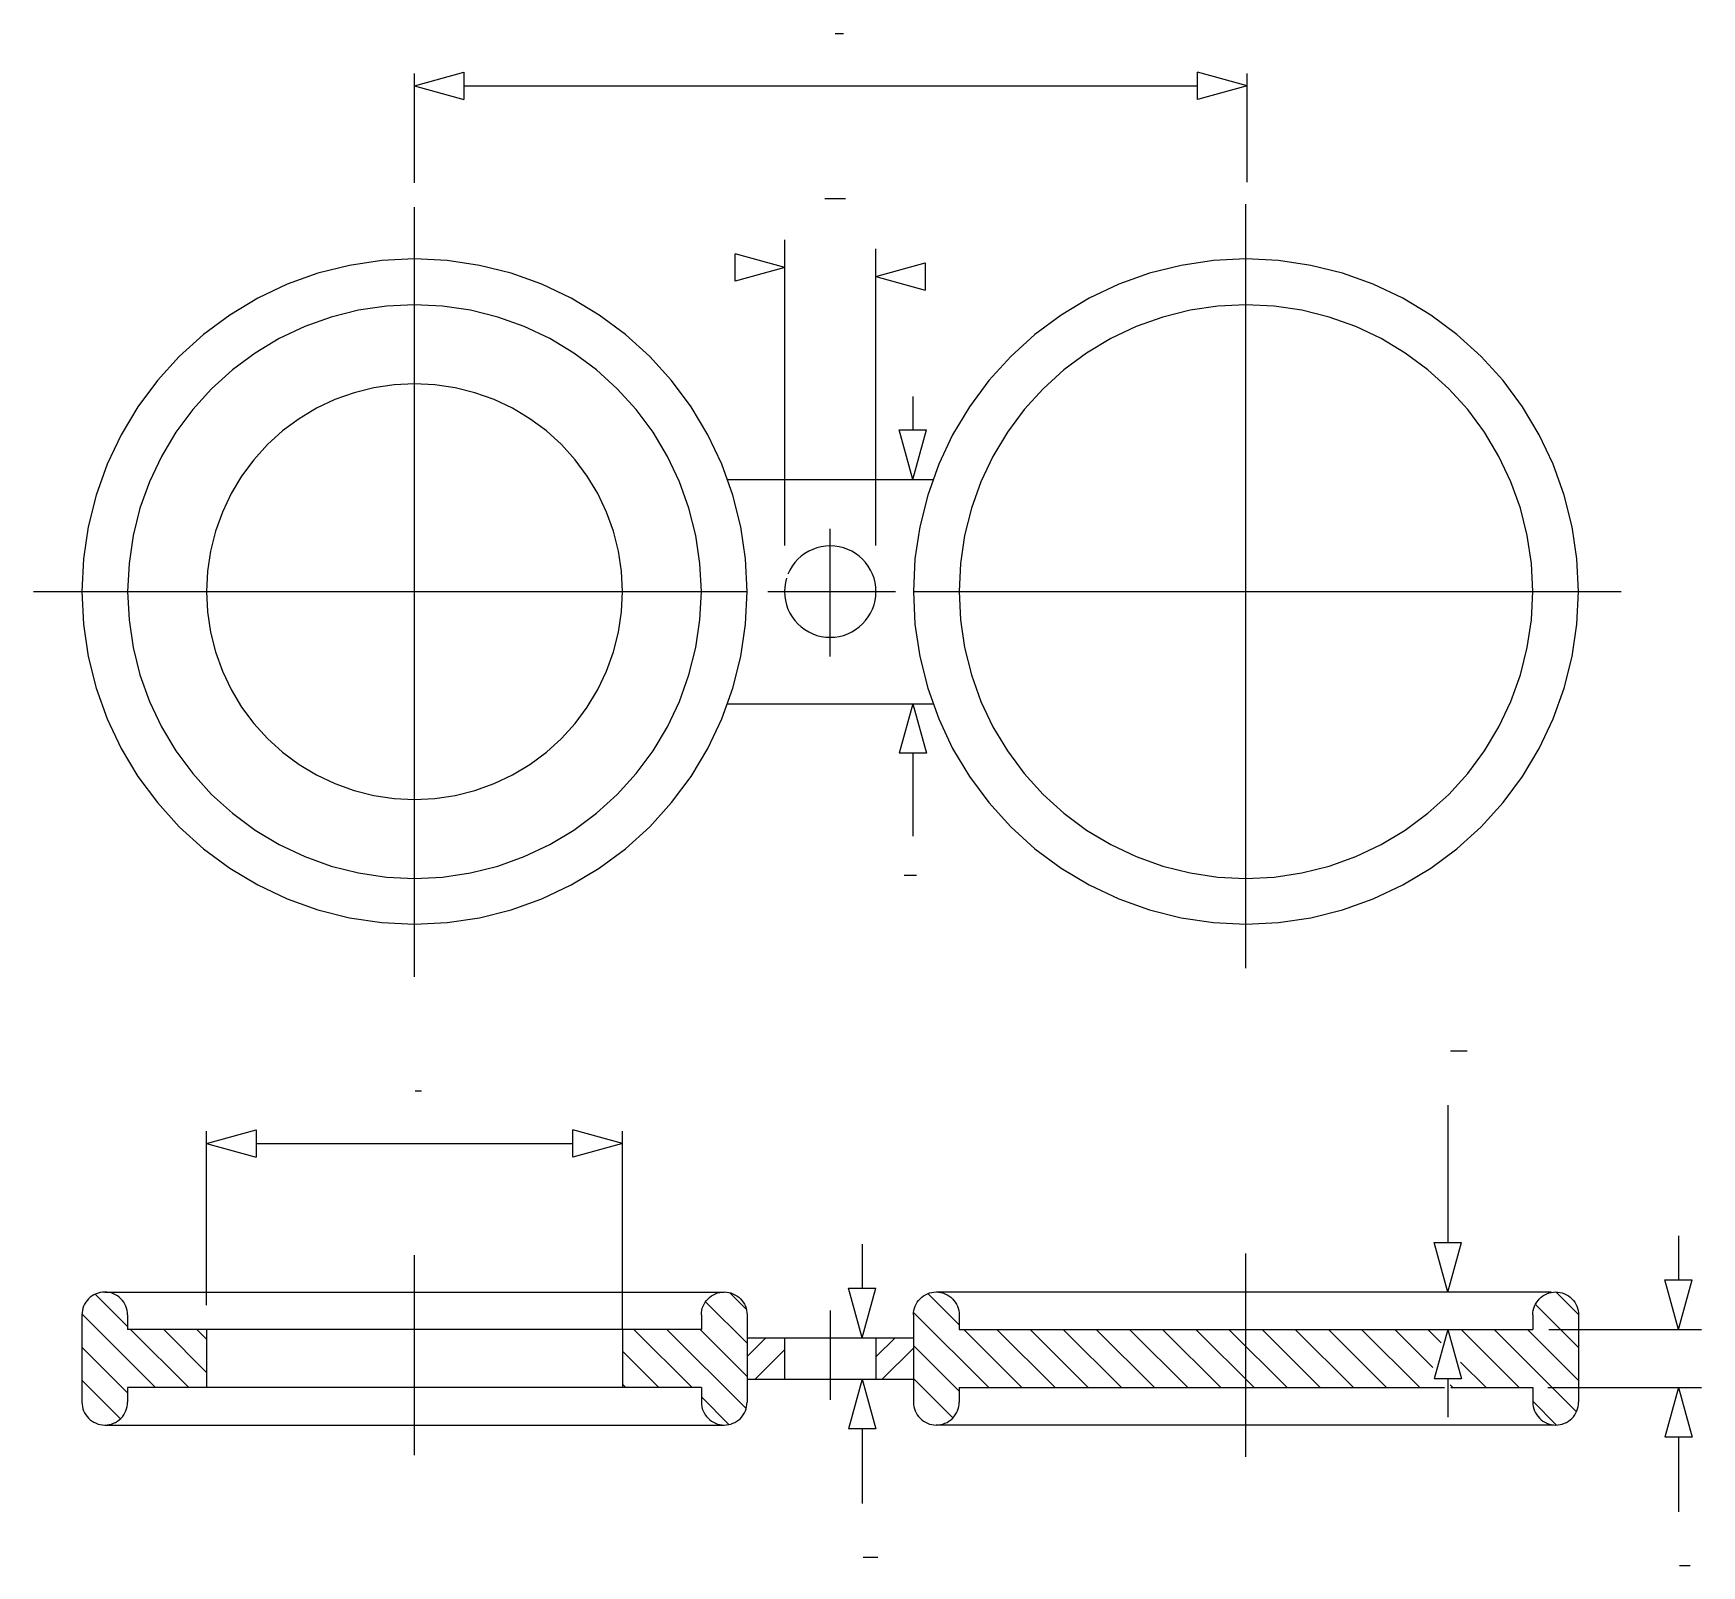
# Model space of a CAD drawing. Extents: x 479 to 1279, y 255 to 990.
import ezdxf

# ---------------------------------------------------------------- set-up
doc = ezdxf.new("R2010")
doc.units = 0
doc.header["$MEASUREMENT"] = 0
doc.layers.add('1', color=7, linetype='CONTINUOUS')
doc.layers.add('4', color=7, linetype='CONTINUOUS')

msp = doc.modelspace()

# ---------------------------------------------------------------- linework, layer by layer
at = {"layer": '1', "color": 4, "linetype": 'Continuous'}
for p, q in [((523.82, 369.84), (508.27, 385.39)), ((820.76, 378.04), (812.72, 386.08)), ((922.82, 370.65), (907.84, 385.64)), ((1220.07, 375.68), (1209.36, 386.4)), ((821.08, 361.82), (801.14, 381.75)), ((937.05, 340.51), (900.94, 376.62)), ((1220.08, 359.77), (1199.37, 380.48)), ((537.24, 340.51), (501.89, 375.86)), ((553.15, 340.51), (525.22, 368.44)), ((561.73, 347.85), (541.13, 368.44)), ((561.73, 363.76), (557.04, 368.44)), ((794.65, 340.51), (766.72, 368.44)), ((820.63, 330.44), (782.63, 368.44)), ((821.08, 345.91), (798.54, 368.44)), ((952.96, 340.51), (925.03, 368.44)), ((968.87, 340.51), (940.94, 368.44)), ((984.78, 340.51), (956.85, 368.44)), ((1000.69, 340.51), (972.76, 368.44)), ((1016.6, 340.51), (988.67, 368.44)), ((1032.51, 340.51), (1004.58, 368.44)), ((1048.42, 340.51), (1020.49, 368.44)), ((1064.33, 340.51), (1036.4, 368.44)), ((1080.24, 340.51), (1052.31, 368.44)), ((1096.15, 340.51), (1068.22, 368.44)), ((1112.05, 340.51), (1084.13, 368.44)), ((1127.96, 340.51), (1100.04, 368.44)), ((1143.87, 340.51), (1115.95, 368.44)), ((1150.08, 350.22), (1131.86, 368.44)), ((1154.18, 362.03), (1147.77, 368.44)), ((1191.6, 340.51), (1163.68, 368.44)), ((1219.08, 328.95), (1179.59, 368.44)), ((1220.08, 343.86), (1195.5, 368.44)), ((821.08, 355.5), (830.04, 364.46)), ((882.92, 355.3), (892.08, 364.46)), ((922.82, 338.83), (900.88, 360.77)), ((523.82, 338.02), (501.88, 359.97)), ((778.74, 340.51), (761.23, 358.03)), ((824.92, 344.51), (839.03, 358.62)), ((885.97, 344.51), (900.88, 359.41)), ((1175.69, 340.51), (1163.43, 352.78)), ((919.79, 325.96), (900.88, 344.86)), ((520.38, 325.55), (501.88, 344.06)), ((762.83, 340.51), (761.23, 342.12)), ((1159.78, 340.51), (1158.52, 341.78)), ((812.37, 322.8), (799.13, 336.03)), ((1209.55, 322.57), (1198.13, 333.99))]:
    msp.add_line(p, q, dxfattribs=at)
at = {"layer": '4', "color": 5, "linetype": 'Continuous'}
for p, q in [((863.39, 990.38), (867.39, 990.38)), ((858.32, 911.19), (868.32, 911.19)), ((896.41, 586.5), (902.41, 586.5)), ((661.84, 482.89), (664.84, 482.89)), ((876.8, 259.09), (883.8, 259.09)), ((1268.59, 255.09), (1273.59, 255.09))]:
    msp.add_line(p, q, dxfattribs=at)
at = {"layer": '4', "color": 3, "linetype": 'Continuous'}
for p, q in [((661.48, 965.14), (685.19, 971.7)), ((661.48, 918.61), (661.48, 971.06)), ((685.19, 971.7), (685.19, 958.58)), ((685.19, 971.7), (685.19, 958.58)), ((1037.26, 958.58), (1037.26, 971.7)), ((1060.98, 965.14), (1037.26, 971.7)), ((1037.26, 958.58), (1037.26, 971.7)), ((1060.98, 918.91), (1060.98, 971.06)), ((661.48, 965.14), (685.19, 958.58)), ((685.19, 965.14), (1037.26, 965.14)), ((1060.98, 965.14), (1037.26, 958.58)), ((839.14, 744.66), (839.14, 891.27)), ((815.42, 871.42), (815.42, 884.53)), ((839.14, 877.97), (815.42, 884.53)), ((815.42, 871.42), (815.42, 884.53)), ((882.82, 744.66), (882.82, 886.97)), ((839.14, 877.97), (815.42, 871.42)), ((882.82, 873.67), (906.53, 880.23)), ((882.82, 873.67), (906.53, 867.11)), ((906.53, 880.23), (906.53, 867.11)), ((906.53, 880.23), (906.53, 867.11)), ((900.57, 816.18), (900.57, 800.09)), ((900.57, 776.37), (894.01, 800.09)), ((894.01, 800.09), (907.13, 800.09)), ((900.57, 776.37), (907.13, 800.09)), ((900.57, 668.65), (894.01, 644.93)), ((900.57, 668.65), (907.13, 644.93)), ((907.13, 644.93), (894.01, 644.93)), ((907.13, 644.93), (894.01, 644.93)), ((900.57, 644.93), (900.57, 605.12)), ((1157.37, 476.08), (1157.37, 410.11)), ((561.73, 457.66), (585.44, 464.21)), ((561.73, 380.05), (561.73, 463.57)), ((561.73, 457.66), (585.44, 451.1)), ((585.44, 464.21), (585.44, 451.1)), ((585.44, 464.21), (585.44, 451.1)), ((585.44, 457.66), (737.51, 457.66)), ((737.51, 451.1), (737.51, 464.21)), ((761.23, 457.66), (737.51, 464.21)), ((737.51, 451.1), (737.51, 464.21)), ((761.23, 457.66), (737.51, 451.1)), ((761.23, 368.44), (761.23, 463.57)), ((876.23, 409.4), (876.23, 388.17)), ((1157.37, 386.4), (1150.82, 410.11)), ((1150.82, 410.11), (1163.93, 410.11)), ((1157.37, 386.4), (1163.93, 410.11)), ((1268.02, 413.39), (1268.02, 392.16)), ((876.23, 364.46), (869.68, 388.17)), ((869.68, 388.17), (882.79, 388.17)), ((876.23, 364.46), (882.79, 388.17)), ((1268.02, 368.44), (1261.46, 392.16)), ((1261.46, 392.16), (1274.58, 392.16)), ((1268.02, 368.44), (1274.58, 392.16)), ((1157.37, 368.44), (1150.82, 344.73)), ((1157.37, 368.44), (1163.93, 344.73)), ((1205.75, 368.44), (1279.14, 368.44)), ((876.23, 344.51), (869.68, 320.8)), ((876.23, 344.51), (882.79, 320.8)), ((1163.93, 344.73), (1150.82, 344.73)), ((1163.93, 344.73), (1150.82, 344.73)), ((1157.37, 344.73), (1157.37, 326.27)), ((1205.36, 340.51), (1279.14, 340.51)), ((1268.02, 340.51), (1261.46, 316.8)), ((1268.02, 340.51), (1274.58, 316.8)), ((882.79, 320.8), (869.68, 320.8)), ((882.79, 320.8), (869.68, 320.8)), ((876.23, 320.8), (876.23, 284.83)), ((1274.58, 316.8), (1261.46, 316.8)), ((1274.58, 316.8), (1261.46, 316.8)), ((1268.02, 316.8), (1268.02, 280.83))]:
    msp.add_line(p, q, dxfattribs=at)
at = {"layer": '4', "color": 4, "linetype": 'Continuous'}
for p, q in [((661.48, 537.7), (661.48, 907)), ((1060.48, 541.85), (1060.48, 908.45)), ((860.98, 691.39), (860.98, 752.66)), ((478.58, 722.51), (821.08, 722.51)), ((830.98, 722.51), (892.31, 722.51)), ((900.88, 722.51), (1240.55, 722.51)), ((661.48, 308.05), (661.48, 404.09)), ((1060.48, 307.27), (1060.48, 404.87)), ((860.98, 377.54), (860.98, 334.6))]:
    msp.add_line(p, q, dxfattribs=at)
at = {"layer": '4', "color": 7, "linetype": 'Continuous'}
for p, q in [((645.83, 881.34), (630.34, 879.04)), ((661.48, 882.11), (645.83, 881.34)), ((677.12, 881.34), (661.48, 882.11)), ((692.61, 879.04), (677.12, 881.34)), ((1044.83, 881.34), (1029.34, 879.04)), ((1060.48, 882.11), (1044.83, 881.34)), ((1076.12, 881.34), (1060.48, 882.11)), ((1091.61, 879.04), (1076.12, 881.34)), ((615.15, 875.23), (600.4, 869.96)), ((630.34, 879.04), (615.15, 875.23)), ((707.81, 875.23), (692.61, 879.04)), ((722.55, 869.96), (707.81, 875.23)), ((1014.15, 875.23), (999.4, 869.96)), ((1029.34, 879.04), (1014.15, 875.23)), ((1106.81, 875.23), (1091.61, 879.04)), ((1121.55, 869.96), (1106.81, 875.23)), ((600.4, 869.96), (586.24, 863.26)), ((736.71, 863.26), (722.55, 869.96)), ((999.4, 869.96), (985.24, 863.26)), ((1135.71, 863.26), (1121.55, 869.96)), ((586.24, 863.26), (572.81, 855.21)), ((634.62, 857.51), (621.52, 854.23)), ((647.98, 859.5), (634.62, 857.51)), ((661.48, 860.16), (647.98, 859.5)), ((674.97, 859.5), (661.48, 860.16)), ((688.33, 857.51), (674.97, 859.5)), ((701.44, 854.23), (688.33, 857.51)), ((750.15, 855.21), (736.71, 863.26)), ((985.24, 863.26), (971.81, 855.21)), ((1033.62, 857.52), (1020.52, 854.23)), ((1046.98, 859.5), (1033.62, 857.52)), ((1060.48, 860.16), (1046.98, 859.5)), ((1073.97, 859.5), (1060.48, 860.16)), ((1087.33, 857.52), (1073.97, 859.5)), ((1100.44, 854.23), (1087.33, 857.52)), ((1149.15, 855.21), (1135.71, 863.26)), ((572.81, 855.21), (560.23, 845.88)), ((608.8, 849.68), (596.59, 843.91)), ((621.52, 854.23), (608.8, 849.68)), ((714.15, 849.68), (701.44, 854.23)), ((726.37, 843.91), (714.15, 849.68)), ((762.73, 845.88), (750.15, 855.21)), ((971.81, 855.21), (959.23, 845.88)), ((1007.8, 849.68), (995.59, 843.91)), ((1020.52, 854.23), (1007.8, 849.68)), ((1113.15, 849.68), (1100.44, 854.23)), ((1125.37, 843.91), (1113.15, 849.68)), ((1161.73, 845.88), (1149.15, 855.21)), ((560.23, 845.88), (548.62, 835.36)), ((596.59, 843.91), (585, 836.96)), ((737.95, 836.96), (726.37, 843.91)), ((774.33, 835.36), (762.73, 845.88)), ((959.23, 845.88), (947.62, 835.36)), ((995.59, 843.91), (984, 836.96)), ((1136.95, 836.96), (1125.37, 843.91)), ((1173.33, 835.36), (1161.73, 845.88)), ((548.62, 835.36), (538.1, 823.75)), ((585, 836.96), (574.15, 828.91)), ((748.8, 828.91), (737.95, 836.96)), ((784.85, 823.75), (774.33, 835.36)), ((947.62, 835.36), (937.1, 823.75)), ((984, 836.96), (973.15, 828.92)), ((1147.8, 828.92), (1136.95, 836.96)), ((1183.85, 823.75), (1173.33, 835.36)), ((574.15, 828.91), (564.14, 819.84)), ((758.81, 819.84), (748.8, 828.91)), ((973.15, 828.92), (963.14, 819.84)), ((1157.81, 819.84), (1147.8, 828.92)), ((538.1, 823.75), (528.77, 811.17)), ((564.14, 819.84), (555.07, 809.83)), ((632.52, 817.96), (623.3, 814.66)), ((642.02, 820.34), (632.52, 817.96)), ((651.7, 821.77), (642.02, 820.34)), ((661.48, 822.25), (651.7, 821.77)), ((671.25, 821.77), (661.48, 822.25)), ((680.94, 820.34), (671.25, 821.77)), ((690.43, 817.96), (680.94, 820.34)), ((699.65, 814.66), (690.43, 817.96)), ((767.88, 809.83), (758.81, 819.84)), ((794.18, 811.17), (784.85, 823.75)), ((937.1, 823.75), (927.77, 811.17)), ((963.14, 819.84), (954.07, 809.83)), ((1166.89, 809.83), (1157.81, 819.84)), ((1193.18, 811.17), (1183.85, 823.75)), ((528.77, 811.17), (520.72, 797.74)), ((555.07, 809.83), (547.02, 798.98)), ((614.45, 810.48), (606.06, 805.44)), ((623.3, 814.66), (614.45, 810.48)), ((708.5, 810.48), (699.65, 814.66)), ((716.89, 805.44), (708.5, 810.48)), ((775.93, 798.98), (767.88, 809.83)), ((802.23, 797.74), (794.18, 811.17)), ((927.77, 811.17), (919.72, 797.74)), ((954.07, 809.83), (946.02, 798.98)), ((1174.93, 798.98), (1166.89, 809.83)), ((1201.23, 797.74), (1193.18, 811.17)), ((606.06, 805.44), (598.2, 799.61)), ((724.76, 799.61), (716.89, 805.44)), ((520.72, 797.74), (514.03, 783.58)), ((547.02, 798.98), (540.08, 787.4)), ((590.94, 793.04), (584.37, 785.79)), ((598.2, 799.61), (590.94, 793.04)), ((732.01, 793.04), (724.76, 799.61)), ((738.58, 785.79), (732.01, 793.04)), ((782.88, 787.4), (775.93, 798.98)), ((808.93, 783.58), (802.23, 797.74)), ((919.72, 797.74), (913.03, 783.58)), ((946.02, 798.98), (939.07, 787.4)), ((1181.88, 787.4), (1174.93, 798.98)), ((1207.93, 783.58), (1201.23, 797.74)), ((540.08, 787.4), (534.3, 775.18)), ((584.37, 785.79), (578.54, 777.92)), ((744.41, 777.92), (738.58, 785.79)), ((788.65, 775.18), (782.88, 787.4)), ((939.07, 787.4), (933.3, 775.18)), ((1187.65, 775.18), (1181.88, 787.4)), ((514.03, 783.58), (508.75, 768.84)), ((578.54, 777.92), (573.51, 769.53)), ((749.45, 769.53), (744.41, 777.92)), ((814.2, 768.84), (808.93, 783.58)), ((913.03, 783.58), (907.75, 768.84)), ((1213.2, 768.84), (1207.93, 783.58)), ((508.75, 768.84), (504.94, 753.64)), ((534.3, 775.18), (529.75, 762.46)), ((573.51, 769.53), (569.32, 760.68)), ((753.63, 760.68), (749.45, 769.53)), ((793.2, 762.46), (788.65, 775.18)), ((811.71, 776.37), (910.24, 776.37)), ((818.01, 753.64), (814.2, 768.84)), ((907.75, 768.84), (903.94, 753.64)), ((933.3, 775.18), (928.75, 762.47)), ((1192.2, 762.47), (1187.65, 775.18)), ((1217.01, 753.64), (1213.2, 768.84)), ((529.75, 762.46), (526.47, 749.36)), ((569.32, 760.68), (566.02, 751.46)), ((756.93, 751.46), (753.63, 760.68)), ((796.49, 749.36), (793.2, 762.46)), ((928.75, 762.47), (925.47, 749.36)), ((1195.49, 749.36), (1192.2, 762.47)), ((504.94, 753.64), (502.64, 738.15)), ((820.31, 738.15), (818.01, 753.64)), ((903.94, 753.64), (901.64, 738.15)), ((1219.31, 738.15), (1217.01, 753.64)), ((526.47, 749.36), (524.49, 736)), ((566.02, 751.46), (563.64, 741.97)), ((759.31, 741.97), (756.93, 751.46)), ((798.47, 736), (796.49, 749.36)), ((925.47, 749.36), (923.48, 736)), ((1197.47, 736), (1195.49, 749.36)), ((502.64, 738.15), (501.88, 722.51)), ((563.64, 741.97), (562.21, 732.28)), ((760.74, 732.28), (759.31, 741.97)), ((821.08, 722.51), (820.31, 738.15)), ((845.46, 738.02), (844.01, 736.43)), ((847.05, 739.47), (845.46, 738.02)), ((848.78, 740.75), (847.05, 739.47)), ((850.63, 741.86), (848.78, 740.75)), ((852.58, 742.78), (850.63, 741.86)), ((854.61, 743.51), (852.58, 742.78)), ((856.69, 744.03), (854.61, 743.51)), ((858.83, 744.35), (856.69, 744.03)), ((860.98, 744.45), (858.83, 744.35)), ((863.13, 744.35), (860.98, 744.45)), ((865.26, 744.03), (863.13, 744.35)), ((867.35, 743.51), (865.26, 744.03)), ((869.38, 742.78), (867.35, 743.51)), ((871.32, 741.86), (869.38, 742.78)), ((873.17, 740.75), (871.32, 741.86)), ((874.9, 739.47), (873.17, 740.75)), ((876.5, 738.02), (874.9, 739.47)), ((877.94, 736.43), (876.5, 738.02)), ((901.64, 738.15), (900.88, 722.51)), ((1220.08, 722.51), (1219.31, 738.15)), ((524.49, 736), (523.82, 722.51)), ((562.21, 732.28), (561.73, 722.51)), ((761.23, 722.51), (760.74, 732.28)), ((799.13, 722.51), (798.47, 736)), ((839.97, 728.88), (839.45, 726.79)), ((841.62, 732.85), (840.7, 730.9)), ((842.73, 734.7), (841.62, 732.85)), ((844.01, 736.43), (842.73, 734.7)), ((879.22, 734.7), (877.94, 736.43)), ((880.33, 732.85), (879.22, 734.7)), ((881.25, 730.9), (880.33, 732.85)), ((881.98, 728.88), (881.25, 730.9)), ((882.5, 726.79), (881.98, 728.88)), ((923.48, 736), (922.82, 722.51)), ((1198.13, 722.51), (1197.47, 736)), ((501.88, 722.51), (502.64, 706.86)), ((523.82, 722.51), (524.49, 709.01)), ((561.73, 722.51), (562.21, 712.73)), ((760.74, 712.73), (761.23, 722.51)), ((798.47, 709.01), (799.13, 722.51)), ((820.31, 706.86), (821.08, 722.51)), ((839.14, 724.66), (839.03, 722.51)), ((839.03, 722.51), (839.14, 720.35)), ((839.45, 726.79), (839.14, 724.66)), ((882.82, 724.66), (882.5, 726.79)), ((882.92, 722.51), (882.82, 724.66)), ((882.82, 720.35), (882.92, 722.51)), ((900.88, 722.51), (901.64, 706.86)), ((922.82, 722.51), (923.48, 709.01)), ((1197.47, 709.01), (1198.13, 722.51)), ((1219.31, 706.86), (1220.08, 722.51)), ((562.21, 712.73), (563.64, 703.05)), ((759.31, 703.05), (760.74, 712.73)), ((839.14, 720.35), (839.45, 718.22)), ((839.45, 718.22), (839.97, 716.13)), ((839.97, 716.13), (840.7, 714.11)), ((840.7, 714.11), (841.62, 712.16)), ((880.33, 712.16), (881.25, 714.11)), ((881.25, 714.11), (881.98, 716.13)), ((881.98, 716.13), (882.5, 718.22)), ((882.5, 718.22), (882.82, 720.35)), ((502.64, 706.86), (504.94, 691.37)), ((524.49, 709.01), (526.47, 695.65)), ((796.49, 695.65), (798.47, 709.01)), ((818.01, 691.37), (820.31, 706.86)), ((841.62, 712.16), (842.73, 710.31)), ((842.73, 710.31), (844.01, 708.58)), ((844.01, 708.58), (845.46, 706.99)), ((845.46, 706.99), (847.05, 705.54)), ((847.05, 705.54), (848.78, 704.26)), ((873.17, 704.26), (874.9, 705.54)), ((874.9, 705.54), (876.5, 706.99)), ((876.5, 706.99), (877.94, 708.58)), ((877.94, 708.58), (879.22, 710.31)), ((879.22, 710.31), (880.33, 712.16)), ((901.64, 706.86), (903.94, 691.37)), ((923.48, 709.01), (925.47, 695.65)), ((1195.49, 695.65), (1197.47, 709.01)), ((1217.01, 691.37), (1219.31, 706.86)), ((563.64, 703.05), (566.02, 693.55)), ((756.93, 693.55), (759.31, 703.05)), ((848.78, 704.26), (850.63, 703.15)), ((850.63, 703.15), (852.58, 702.23)), ((852.58, 702.23), (854.61, 701.5)), ((854.61, 701.5), (856.69, 700.98)), ((856.69, 700.98), (858.83, 700.66)), ((858.83, 700.66), (860.98, 700.56)), ((860.98, 700.56), (863.13, 700.66)), ((863.13, 700.66), (865.26, 700.98)), ((865.26, 700.98), (867.35, 701.5)), ((867.35, 701.5), (869.38, 702.23)), ((869.38, 702.23), (871.32, 703.15)), ((871.32, 703.15), (873.17, 704.26)), ((504.94, 691.37), (508.75, 676.18)), ((526.47, 695.65), (529.75, 682.55)), ((566.02, 693.55), (569.32, 684.33)), ((753.63, 684.33), (756.93, 693.55)), ((793.2, 682.55), (796.49, 695.65)), ((814.2, 676.18), (818.01, 691.37)), ((903.94, 691.37), (907.75, 676.18)), ((925.47, 695.65), (928.75, 682.55)), ((1192.2, 682.55), (1195.49, 695.65)), ((1213.2, 676.18), (1217.01, 691.37)), ((529.75, 682.55), (534.3, 669.83)), ((569.32, 684.33), (573.51, 675.48)), ((749.45, 675.48), (753.63, 684.33)), ((788.65, 669.83), (793.2, 682.55)), ((928.75, 682.55), (933.3, 669.83)), ((1187.65, 669.83), (1192.2, 682.55)), ((508.75, 676.18), (514.03, 661.43)), ((573.51, 675.48), (578.54, 667.09)), ((744.41, 667.09), (749.45, 675.48)), ((808.93, 661.43), (814.2, 676.18)), ((907.75, 676.18), (913.03, 661.43)), ((1207.93, 661.43), (1213.2, 676.18)), ((534.3, 669.83), (540.08, 657.62)), ((578.54, 667.09), (584.37, 659.23)), ((738.58, 659.23), (744.41, 667.09)), ((782.88, 657.62), (788.65, 669.83)), ((811.71, 668.65), (910.24, 668.65)), ((933.3, 669.83), (939.07, 657.62)), ((1181.88, 657.62), (1187.65, 669.83)), ((514.03, 661.43), (520.72, 647.27)), ((540.08, 657.62), (547.02, 646.03)), ((584.37, 659.23), (590.94, 651.97)), ((732.01, 651.97), (738.58, 659.23)), ((775.93, 646.03), (782.88, 657.62)), ((802.23, 647.27), (808.93, 661.43)), ((913.03, 661.43), (919.72, 647.27)), ((939.07, 657.62), (946.02, 646.03)), ((1174.93, 646.03), (1181.88, 657.62)), ((1201.23, 647.27), (1207.93, 661.43)), ((590.94, 651.97), (598.2, 645.4)), ((724.76, 645.4), (732.01, 651.97)), ((520.72, 647.27), (528.77, 633.84)), ((547.02, 646.03), (555.07, 635.18)), ((598.2, 645.4), (606.06, 639.57)), ((716.89, 639.57), (724.76, 645.4)), ((767.88, 635.18), (775.93, 646.03)), ((794.18, 633.84), (802.23, 647.27)), ((919.72, 647.27), (927.77, 633.84)), ((946.02, 646.03), (954.07, 635.18)), ((1166.89, 635.18), (1174.93, 646.03)), ((1193.18, 633.84), (1201.23, 647.27)), ((528.77, 633.84), (538.1, 621.26)), ((555.07, 635.18), (564.14, 625.17)), ((606.06, 639.57), (614.45, 634.54)), ((614.45, 634.54), (623.3, 630.35)), ((699.65, 630.35), (708.5, 634.54)), ((708.5, 634.54), (716.89, 639.57)), ((758.81, 625.17), (767.88, 635.18)), ((784.85, 621.26), (794.18, 633.84)), ((927.77, 633.84), (937.1, 621.26)), ((954.07, 635.18), (963.14, 625.17)), ((1157.81, 625.17), (1166.89, 635.18)), ((1183.85, 621.26), (1193.18, 633.84)), ((564.14, 625.17), (574.15, 616.1)), ((623.3, 630.35), (632.52, 627.05)), ((632.52, 627.05), (642.02, 624.67)), ((642.02, 624.67), (651.7, 623.24)), ((671.25, 623.24), (680.94, 624.67)), ((680.94, 624.67), (690.43, 627.05)), ((690.43, 627.05), (699.65, 630.35)), ((748.8, 616.1), (758.81, 625.17)), ((963.14, 625.17), (973.15, 616.1)), ((1147.8, 616.1), (1157.81, 625.17)), ((538.1, 621.26), (548.62, 609.65)), ((651.7, 623.24), (661.48, 622.76)), ((661.48, 622.76), (671.25, 623.24)), ((774.33, 609.65), (784.85, 621.26)), ((937.1, 621.26), (947.62, 609.65)), ((1173.33, 609.65), (1183.85, 621.26)), ((548.62, 609.65), (560.23, 599.13)), ((574.15, 616.1), (585, 608.05)), ((737.95, 608.05), (748.8, 616.1)), ((762.73, 599.13), (774.33, 609.65)), ((947.62, 609.65), (959.23, 599.13)), ((973.15, 616.1), (984, 608.05)), ((1136.95, 608.05), (1147.8, 616.1)), ((1161.73, 599.13), (1173.33, 609.65)), ((585, 608.05), (596.59, 601.11)), ((596.59, 601.11), (608.8, 595.33)), ((714.15, 595.33), (726.37, 601.11)), ((726.37, 601.11), (737.95, 608.05)), ((984, 608.05), (995.59, 601.1)), ((995.59, 601.1), (1007.8, 595.33)), ((1113.15, 595.33), (1125.37, 601.1)), ((1125.37, 601.1), (1136.95, 608.05)), ((560.23, 599.13), (572.81, 589.8)), ((608.8, 595.33), (621.52, 590.78)), ((701.44, 590.78), (714.15, 595.33)), ((750.15, 589.8), (762.73, 599.13)), ((959.23, 599.13), (971.81, 589.8)), ((1007.8, 595.33), (1020.52, 590.78)), ((1100.44, 590.78), (1113.15, 595.33)), ((1149.15, 589.8), (1161.73, 599.13)), ((572.81, 589.8), (586.24, 581.75)), ((621.52, 590.78), (634.62, 587.5)), ((634.62, 587.5), (647.98, 585.51)), ((647.98, 585.51), (661.48, 584.85)), ((661.48, 584.85), (674.97, 585.51)), ((674.97, 585.51), (688.33, 587.5)), ((688.33, 587.5), (701.44, 590.78)), ((736.71, 581.75), (750.15, 589.8)), ((971.81, 589.8), (985.24, 581.75)), ((1020.52, 590.78), (1033.62, 587.49)), ((1033.62, 587.49), (1046.98, 585.51)), ((1046.98, 585.51), (1060.48, 584.85)), ((1060.48, 584.85), (1073.97, 585.51)), ((1073.97, 585.51), (1087.33, 587.49)), ((1087.33, 587.49), (1100.44, 590.78)), ((1135.71, 581.75), (1149.15, 589.8)), ((586.24, 581.75), (600.4, 575.05)), ((722.55, 575.05), (736.71, 581.75)), ((985.24, 581.75), (999.4, 575.05)), ((1121.55, 575.05), (1135.71, 581.75)), ((600.4, 575.05), (615.15, 569.78)), ((615.15, 569.78), (630.34, 565.97)), ((692.61, 565.97), (707.81, 569.78)), ((707.81, 569.78), (722.55, 575.05)), ((999.4, 575.05), (1014.15, 569.78)), ((1014.15, 569.78), (1029.34, 565.97)), ((1091.61, 565.97), (1106.81, 569.78)), ((1106.81, 569.78), (1121.55, 575.05)), ((630.34, 565.97), (645.83, 563.67)), ((645.83, 563.67), (661.48, 562.91)), ((661.48, 562.91), (677.12, 563.67)), ((677.12, 563.67), (692.61, 565.97)), ((1029.34, 565.97), (1044.83, 563.67)), ((1044.83, 563.67), (1060.48, 562.91)), ((1060.48, 562.91), (1076.12, 563.67)), ((1076.12, 563.67), (1091.61, 565.97)), ((506.75, 384.54), (505.89, 383.9)), ((507.68, 385.1), (506.75, 384.54)), ((508.65, 385.56), (507.68, 385.1)), ((509.66, 385.92), (508.65, 385.56)), ((510.71, 386.18), (509.66, 385.92)), ((511.77, 386.34), (510.71, 386.18)), ((512.85, 386.4), (511.77, 386.34)), ((512.85, 386.4), (810.11, 386.4)), ((513.92, 386.34), (512.85, 386.4)), ((514.99, 386.19), (513.92, 386.34)), ((516.03, 385.93), (514.99, 386.19)), ((517.04, 385.56), (516.03, 385.93)), ((518.02, 385.11), (517.04, 385.56)), ((518.94, 384.55), (518.02, 385.11)), ((519.81, 383.91), (518.94, 384.55)), ((803.14, 383.91), (804, 384.55)), ((804, 384.55), (804.93, 385.11)), ((804.93, 385.11), (805.9, 385.57)), ((805.9, 385.57), (806.91, 385.93)), ((806.91, 385.93), (807.96, 386.19)), ((807.96, 386.19), (809.02, 386.35)), ((809.02, 386.35), (810.1, 386.41)), ((810.1, 386.41), (811.17, 386.35)), ((811.17, 386.35), (812.24, 386.2)), ((812.24, 386.2), (813.28, 385.93)), ((813.28, 385.93), (814.3, 385.57)), ((814.3, 385.57), (815.27, 385.11)), ((815.27, 385.11), (816.2, 384.56)), ((816.2, 384.56), (817.06, 383.92)), ((904.88, 383.91), (905.75, 384.55)), ((905.75, 384.55), (906.67, 385.11)), ((906.67, 385.11), (907.65, 385.57)), ((907.65, 385.57), (908.66, 385.93)), ((908.66, 385.93), (909.7, 386.19)), ((909.7, 386.19), (910.77, 386.35)), ((910.77, 386.35), (911.85, 386.41)), ((911.85, 386.41), (912.92, 386.35)), ((1206.96, 386.4), (911.85, 386.4)), ((912.92, 386.35), (913.99, 386.2)), ((913.99, 386.2), (915.03, 385.93)), ((915.03, 385.93), (916.04, 385.57)), ((916.04, 385.57), (917.02, 385.11)), ((917.02, 385.11), (917.94, 384.56)), ((917.94, 384.56), (918.81, 383.92)), ((1202.14, 383.91), (1203, 384.55)), ((1203, 384.55), (1203.93, 385.11)), ((1203.93, 385.11), (1204.9, 385.57)), ((1204.9, 385.57), (1205.91, 385.93)), ((1205.91, 385.93), (1206.96, 386.19)), ((1206.96, 386.19), (1208.02, 386.35)), ((1208.02, 386.35), (1209.1, 386.41)), ((1209.1, 386.41), (1210.17, 386.35)), ((1210.17, 386.35), (1211.24, 386.2)), ((1211.24, 386.2), (1212.28, 385.93)), ((1212.28, 385.93), (1213.3, 385.57)), ((1213.3, 385.57), (1214.27, 385.11)), ((1214.27, 385.11), (1215.2, 384.56)), ((1215.2, 384.56), (1216.06, 383.92)), ((501.94, 376.49), (501.89, 375.43)), ((502.09, 377.56), (501.94, 376.49)), ((502.36, 378.6), (502.09, 377.56)), ((502.72, 379.62), (502.36, 378.6)), ((503.18, 380.59), (502.72, 379.62)), ((503.73, 381.51), (503.18, 380.59)), ((504.37, 382.38), (503.73, 381.51)), ((505.09, 383.18), (504.37, 382.38)), ((505.89, 383.9), (505.09, 383.18)), ((520.6, 383.19), (519.81, 383.91)), ((521.33, 382.39), (520.6, 383.19)), ((521.97, 381.53), (521.33, 382.39)), ((522.52, 380.61), (521.97, 381.53)), ((522.98, 379.63), (522.52, 380.61)), ((523.35, 378.62), (522.98, 379.63)), ((523.61, 377.58), (523.35, 378.62)), ((523.77, 376.51), (523.61, 377.58)), ((523.82, 375.44), (523.77, 376.51)), ((799.13, 375.43), (799.18, 376.5)), ((799.18, 376.5), (799.34, 377.57)), ((799.34, 377.57), (799.6, 378.61)), ((799.6, 378.61), (799.96, 379.63)), ((799.96, 379.63), (800.42, 380.6)), ((800.42, 380.6), (800.98, 381.52)), ((800.98, 381.52), (801.62, 382.39)), ((801.62, 382.39), (802.34, 383.19)), ((802.34, 383.19), (803.14, 383.91)), ((817.06, 383.92), (817.86, 383.19)), ((817.86, 383.19), (818.58, 382.4)), ((818.58, 382.4), (819.22, 381.53)), ((819.22, 381.53), (819.78, 380.61)), ((819.78, 380.61), (820.24, 379.64)), ((820.24, 379.64), (820.6, 378.62)), ((820.6, 378.62), (820.86, 377.58)), ((820.86, 377.58), (821.02, 376.51)), ((821.02, 376.51), (821.08, 375.44)), ((900.88, 375.43), (900.93, 376.5)), ((900.93, 376.5), (901.09, 377.57)), ((901.09, 377.57), (901.35, 378.61)), ((901.35, 378.61), (901.71, 379.63)), ((901.71, 379.63), (902.17, 380.6)), ((902.17, 380.6), (902.72, 381.52)), ((902.72, 381.52), (903.36, 382.39)), ((903.36, 382.39), (904.09, 383.19)), ((904.09, 383.19), (904.88, 383.91)), ((918.81, 383.92), (919.61, 383.19)), ((919.61, 383.19), (920.33, 382.4)), ((920.33, 382.4), (920.97, 381.53)), ((920.97, 381.53), (921.53, 380.61)), ((921.53, 380.61), (921.99, 379.64)), ((921.99, 379.64), (922.35, 378.62)), ((922.35, 378.62), (922.61, 377.58)), ((922.61, 377.58), (922.77, 376.51)), ((922.77, 376.51), (922.82, 375.44)), ((1198.13, 375.43), (1198.18, 376.5)), ((1198.18, 376.5), (1198.34, 377.57)), ((1198.34, 377.57), (1198.6, 378.61)), ((1198.6, 378.61), (1198.96, 379.63)), ((1198.96, 379.63), (1199.42, 380.6)), ((1199.42, 380.6), (1199.98, 381.52)), ((1199.98, 381.52), (1200.62, 382.39)), ((1200.62, 382.39), (1201.34, 383.19)), ((1201.34, 383.19), (1202.14, 383.91)), ((1216.06, 383.92), (1216.86, 383.19)), ((1216.86, 383.19), (1217.58, 382.4)), ((1217.58, 382.4), (1218.22, 381.53)), ((1218.22, 381.53), (1218.78, 380.61)), ((1218.78, 380.61), (1219.24, 379.64)), ((1219.24, 379.64), (1219.6, 378.62)), ((1219.6, 378.62), (1219.86, 377.58)), ((1219.86, 377.58), (1220.02, 376.51)), ((1220.02, 376.51), (1220.08, 375.44)), ((501.88, 375.43), (501.88, 333.53)), ((523.82, 375.43), (523.82, 375.44)), ((523.82, 375.43), (523.82, 368.44)), ((799.13, 368.44), (523.82, 368.44)), ((561.73, 368.44), (561.73, 340.51)), ((761.23, 368.44), (761.23, 340.51)), ((799.13, 375.43), (799.13, 368.44)), ((821.08, 375.43), (821.08, 344.51)), ((900.88, 375.43), (900.88, 344.51)), ((922.82, 375.43), (922.82, 368.44)), ((922.82, 368.44), (1198.13, 368.44)), ((1198.13, 375.43), (1198.13, 368.44)), ((1220.08, 375.43), (1220.08, 333.53)), ((821.08, 364.46), (900.88, 364.46)), ((839.03, 364.46), (839.03, 344.51)), ((882.92, 364.46), (882.92, 344.51)), ((821.08, 344.51), (900.88, 344.51)), ((821.08, 344.51), (821.08, 333.53)), ((900.88, 344.51), (900.88, 333.53)), ((799.13, 340.51), (523.82, 340.51)), ((523.82, 340.51), (523.82, 333.53)), ((799.13, 340.51), (799.13, 333.53)), ((922.82, 340.51), (1155.75, 340.51)), ((922.82, 340.51), (922.82, 333.53)), ((1158.81, 340.51), (1198.13, 340.51)), ((1198.13, 340.51), (1198.13, 333.53)), ((501.88, 333.54), (501.93, 332.46)), ((501.93, 332.46), (502.09, 331.4)), ((502.09, 331.4), (502.35, 330.35)), ((502.35, 330.35), (502.71, 329.34)), ((502.71, 329.34), (503.17, 328.37)), ((503.17, 328.37), (503.72, 327.44)), ((521.97, 327.43), (522.53, 328.36)), ((522.53, 328.36), (522.99, 329.33)), ((522.99, 329.33), (523.35, 330.34)), ((523.35, 330.34), (523.61, 331.39)), ((523.61, 331.39), (523.77, 332.45)), ((523.77, 332.45), (523.82, 333.53)), ((799.13, 333.54), (799.18, 332.46)), ((799.18, 332.46), (799.34, 331.4)), ((799.34, 331.4), (799.6, 330.35)), ((799.6, 330.35), (799.96, 329.34)), ((799.96, 329.34), (800.42, 328.37)), ((800.42, 328.37), (800.98, 327.44)), ((819.22, 327.43), (819.78, 328.36)), ((819.78, 328.36), (820.24, 329.33)), ((820.24, 329.33), (820.6, 330.34)), ((820.6, 330.34), (820.86, 331.39)), ((820.86, 331.39), (821.02, 332.45)), ((821.02, 332.45), (821.08, 333.53)), ((900.88, 333.54), (900.93, 332.46)), ((900.93, 332.46), (901.09, 331.4)), ((901.09, 331.4), (901.35, 330.35)), ((901.35, 330.35), (901.71, 329.34)), ((901.71, 329.34), (902.17, 328.37)), ((902.17, 328.37), (902.72, 327.44)), ((920.97, 327.43), (921.53, 328.36)), ((921.53, 328.36), (921.99, 329.33)), ((921.99, 329.33), (922.35, 330.34)), ((922.35, 330.34), (922.61, 331.39)), ((922.61, 331.39), (922.77, 332.45)), ((922.77, 332.45), (922.82, 333.53)), ((1198.13, 333.54), (1198.18, 332.46)), ((1198.18, 332.46), (1198.34, 331.4)), ((1198.34, 331.4), (1198.6, 330.35)), ((1198.6, 330.35), (1198.96, 329.34)), ((1198.96, 329.34), (1199.42, 328.37)), ((1199.42, 328.37), (1199.98, 327.44)), ((1218.22, 327.43), (1218.78, 328.36)), ((1218.78, 328.36), (1219.24, 329.33)), ((1219.24, 329.33), (1219.6, 330.34)), ((1219.6, 330.34), (1219.86, 331.39)), ((1219.86, 331.39), (1220.02, 332.45)), ((1220.02, 332.45), (1220.08, 333.53)), ((503.72, 327.44), (504.36, 326.58)), ((504.36, 326.58), (505.09, 325.78)), ((505.09, 325.78), (505.88, 325.06)), ((505.88, 325.06), (506.75, 324.41)), ((506.75, 324.41), (507.67, 323.86)), ((507.67, 323.86), (508.65, 323.4)), ((508.65, 323.4), (509.66, 323.04)), ((509.66, 323.04), (510.7, 322.77)), ((510.7, 322.77), (511.77, 322.61)), ((511.77, 322.61), (512.85, 322.56)), ((512.85, 322.56), (513.92, 322.61)), ((512.85, 322.56), (810.11, 322.56)), ((513.92, 322.61), (514.99, 322.77)), ((514.99, 322.77), (516.03, 323.03)), ((516.03, 323.03), (517.04, 323.39)), ((517.04, 323.39), (518.02, 323.85)), ((518.02, 323.85), (518.94, 324.41)), ((518.94, 324.41), (519.81, 325.05)), ((519.81, 325.05), (520.61, 325.77)), ((520.61, 325.77), (521.33, 326.57)), ((521.33, 326.57), (521.97, 327.43)), ((800.98, 327.44), (801.62, 326.58)), ((801.62, 326.58), (802.34, 325.78)), ((802.34, 325.78), (803.14, 325.06)), ((803.14, 325.06), (804, 324.41)), ((804, 324.41), (804.93, 323.86)), ((804.93, 323.86), (805.9, 323.4)), ((805.9, 323.4), (806.91, 323.04)), ((806.91, 323.04), (807.96, 322.77)), ((807.96, 322.77), (809.02, 322.61)), ((809.02, 322.61), (810.1, 322.56)), ((810.1, 322.56), (811.17, 322.61)), ((811.17, 322.61), (812.24, 322.77)), ((812.24, 322.77), (813.28, 323.03)), ((813.28, 323.03), (814.3, 323.39)), ((814.3, 323.39), (815.27, 323.85)), ((815.27, 323.85), (816.2, 324.41)), ((816.2, 324.41), (817.06, 325.05)), ((817.06, 325.05), (817.86, 325.77)), ((817.86, 325.77), (818.58, 326.57)), ((818.58, 326.57), (819.22, 327.43)), ((902.72, 327.44), (903.36, 326.58)), ((903.36, 326.58), (904.09, 325.78)), ((904.09, 325.78), (904.88, 325.06)), ((904.88, 325.06), (905.75, 324.41)), ((905.75, 324.41), (906.67, 323.86)), ((906.67, 323.86), (907.65, 323.4)), ((907.65, 323.4), (908.66, 323.04)), ((908.66, 323.04), (909.7, 322.77)), ((909.7, 322.77), (910.77, 322.61)), ((910.77, 322.61), (911.85, 322.56)), ((911.85, 322.56), (912.92, 322.61)), ((1208.02, 322.56), (911.85, 322.56)), ((912.92, 322.61), (913.99, 322.77)), ((913.99, 322.77), (915.03, 323.03)), ((915.03, 323.03), (916.04, 323.39)), ((916.04, 323.39), (917.02, 323.85)), ((917.02, 323.85), (917.94, 324.41)), ((917.94, 324.41), (918.81, 325.05)), ((918.81, 325.05), (919.61, 325.77)), ((919.61, 325.77), (920.33, 326.57)), ((920.33, 326.57), (920.97, 327.43)), ((1199.98, 327.44), (1200.62, 326.58)), ((1200.62, 326.58), (1201.34, 325.78)), ((1201.34, 325.78), (1202.14, 325.06)), ((1202.14, 325.06), (1203, 324.41)), ((1203, 324.41), (1203.93, 323.86)), ((1203.93, 323.86), (1204.9, 323.4)), ((1204.9, 323.4), (1205.91, 323.04)), ((1205.91, 323.04), (1206.96, 322.77)), ((1206.96, 322.77), (1208.02, 322.61)), ((1208.02, 322.61), (1209.1, 322.56)), ((1209.1, 322.56), (1210.17, 322.61)), ((1210.17, 322.61), (1211.24, 322.77)), ((1211.24, 322.77), (1212.28, 323.03)), ((1212.28, 323.03), (1213.3, 323.39)), ((1213.3, 323.39), (1214.27, 323.85)), ((1214.27, 323.85), (1215.2, 324.41)), ((1215.2, 324.41), (1216.06, 325.05)), ((1216.06, 325.05), (1216.86, 325.77)), ((1216.86, 325.77), (1217.58, 326.57)), ((1217.58, 326.57), (1218.22, 327.43))]:
    msp.add_line(p, q, dxfattribs=at)
at = {"layer": '4', "color": 2, "linetype": 'Continuous'}
msp.add_line((1158.66, 502.19), (1166.66, 502.19), dxfattribs=at)

doc.saveas('drawing.dxf')
